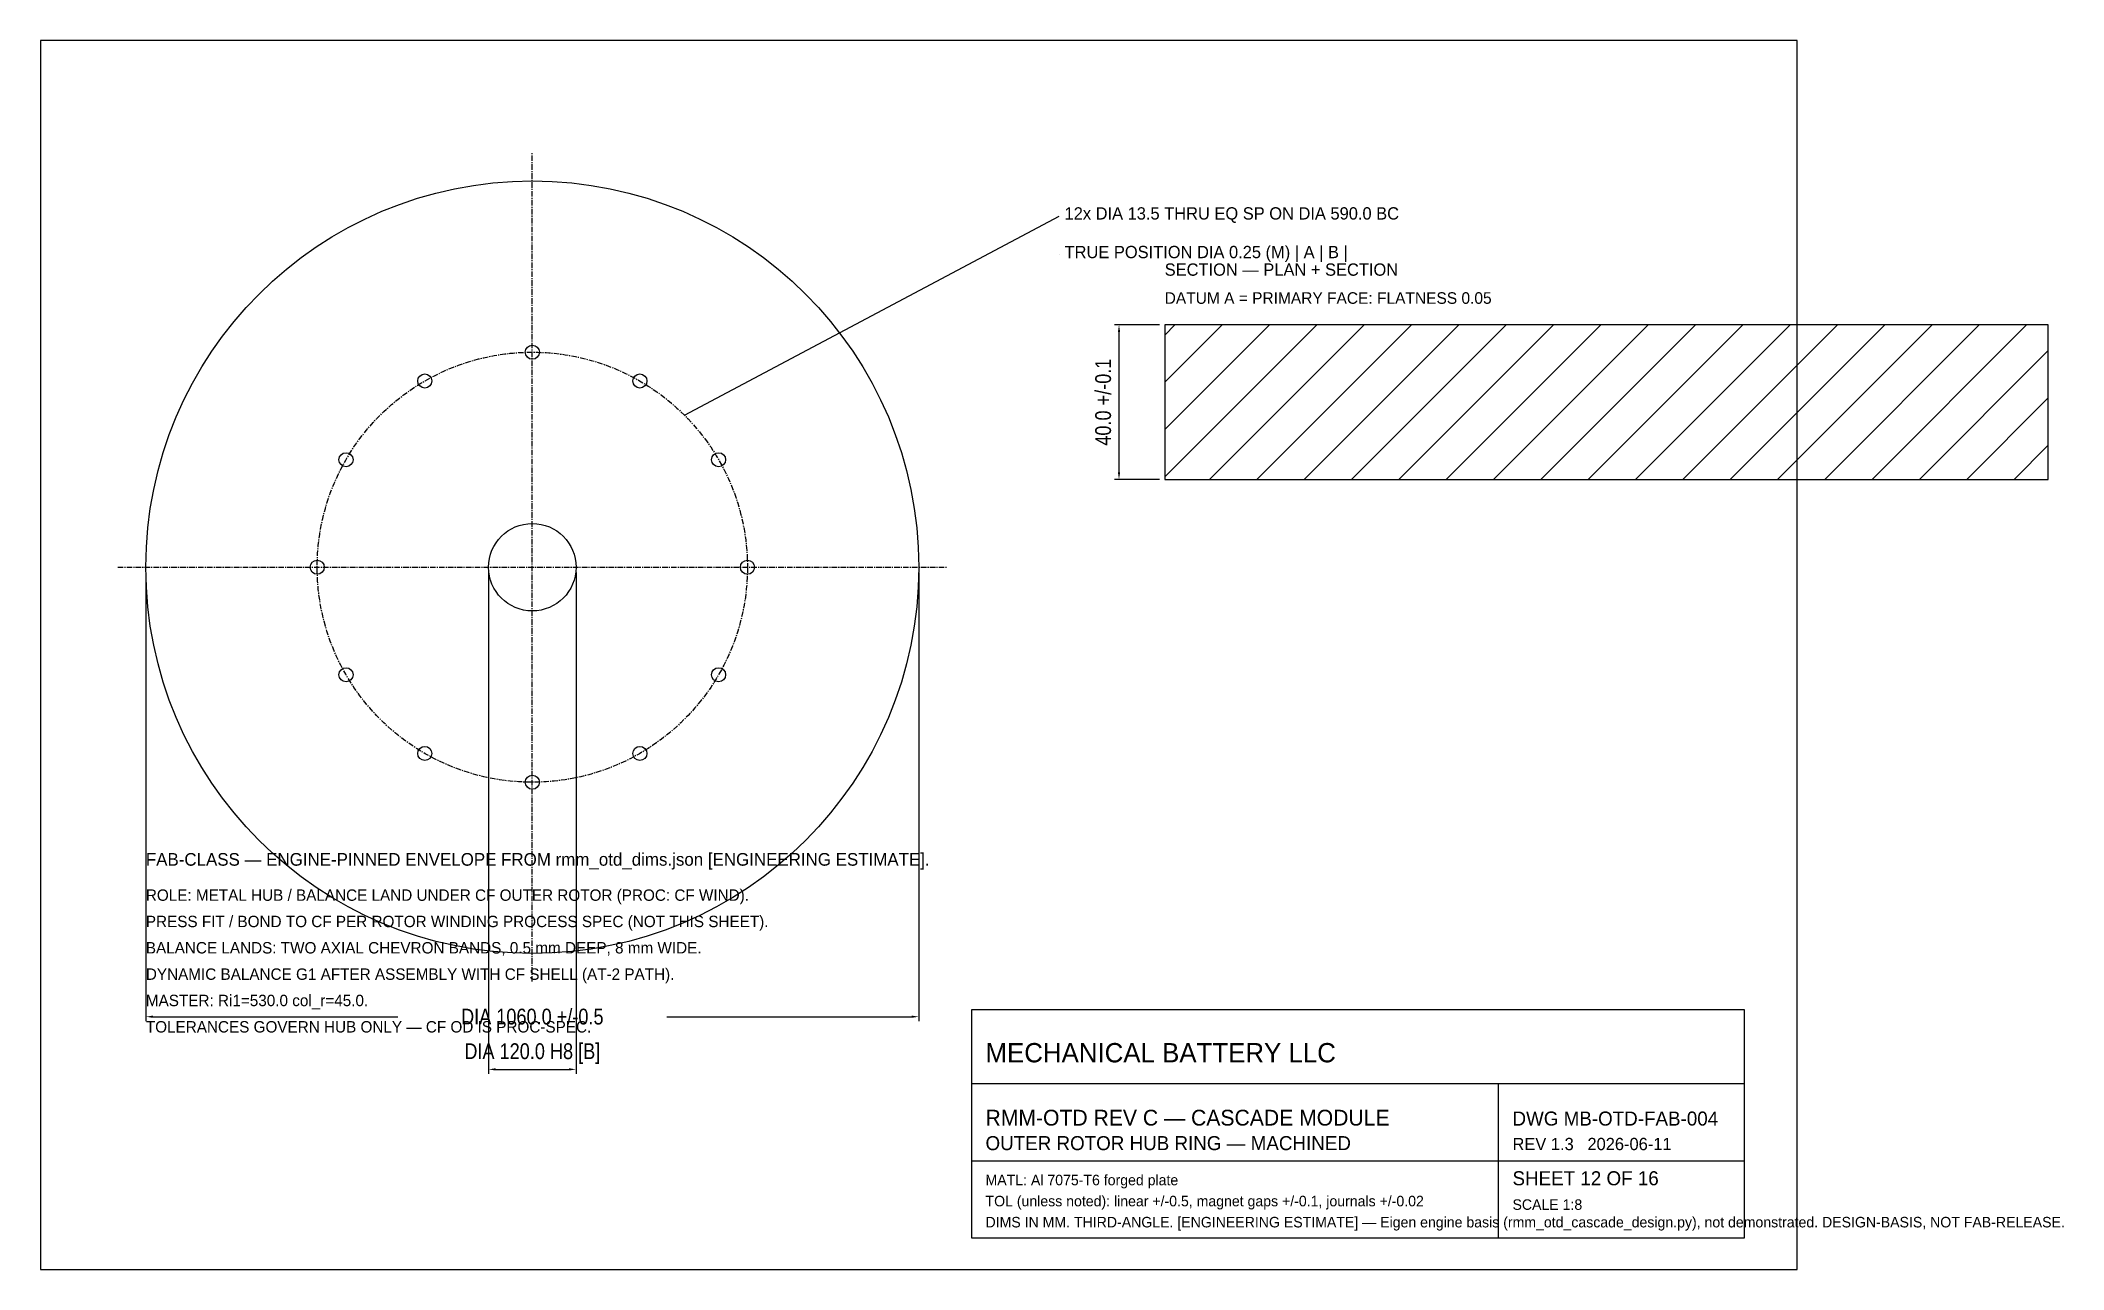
# Model space of a CAD drawing. Header units: millimetres. Extents: x 0 to 1152, y 0 to 700.
import ezdxf

# ---------------------------------------------------------------- set-up
doc = ezdxf.new("R2010")
doc.units = ezdxf.units.MM
doc.linetypes.add('CENTER', pattern=[5.08, 3.175, -0.635, 0.635, -0.635])
for name, color, linetype in [('CENTER', 1, 'CENTER'), ('DIM', 3, 'CONTINUOUS'), ('NOTE', 2, 'CONTINUOUS')]:
    doc.layers.add(name, color=color, linetype=linetype)
for name, color, linetype, true_color in [('HATCH', 8, 'CONTINUOUS', 0x6e6e6e), ('OUTLINE', 7, 'CONTINUOUS', 0x000000), ('TEXT', 7, 'CONTINUOUS', 0x000000), ('TITLE', 7, 'CONTINUOUS', 0x000000)]:
    doc.layers.add(name, color=color, linetype=linetype, true_color=true_color)
doc.styles.add('OpenSansCondensed-Light', font='OpenSansCondensed-Light.ttf')
doc.dimstyles.new('MB', dxfattribs={"dimtxt": 9, "dimasz": 4, "dimexe": 2.5, "dimexo": 3, "dimgap": 2, "dimtad": 1, "dimdec": 1, "dimcen": 2.5, "dimazin": 3, "dimtfac": 1, "dimtmove": 0, "dimatfit": 3})

# ---------------------------------------------------------------- blocks, each defined once
blk = doc.blocks.new('_CLOSEDFILLED')
at = {"color": 0, "linetype": 'BYBLOCK'}
blk.add_solid([(-1, 0.16), (0, 0), (-1, -0.16)], dxfattribs=at)
blk = doc.blocks.new('*D1')
for p, q in [((60, 397), (60, 141.5)), ((500, 397), (500, 141.5)), ((64, 144), (203.5, 144)), ((356.5, 144), (496, 144))]:
    blk.add_line(p, q)
at = {"layer": 'Defpoints'}
for p in [(60, 400), (500, 400), (60, 144)]:
    blk.add_point(p, dxfattribs=at)
at = {"layer": 'DIM', "xscale": 4, "yscale": 4, "rotation": 180}
blk.add_blockref('_CLOSEDFILLED', (60, 144), dxfattribs=at)
at = {"layer": 'DIM', "xscale": 4, "yscale": 4}
blk.add_blockref('_CLOSEDFILLED', (500, 144), dxfattribs=at)
at = {"layer": 'DIM', "insert": (280, 144), "char_height": 9, "attachment_point": 5, "style": 'OpenSansCondensed-Light'}
blk.add_mtext('DIA 1060.0 +/-0.5', dxfattribs=at)

msp = doc.modelspace()

# ---------------------------------------------------------------- hatches: boundary and pattern name
at = {"layer": 'HATCH'}
h = msp.add_hatch(dxfattribs=at)
h.set_pattern_fill('ANSI31', scale=6)
h.paths.add_polyline_path([(640, 450), (1143, 450), (1143, 538), (640, 538)])

# ---------------------------------------------------------------- linework, layer by layer
at = {"layer": 'CENTER'}
for p, q in [((280, 164), (280, 636)), ((44, 400), (516, 400))]:
    msp.add_line(p, q, dxfattribs=at)
msp.add_circle((280, 400), 122.45, dxfattribs=at)
at = {"layer": 'DIM'}
for p, q in [((366.57, 486.57), (580, 600)), ((580, 578), (580, 578))]:
    msp.add_line(p, q, dxfattribs=at)
at = {"layer": 'OUTLINE'}
msp.add_lwpolyline([(640, 450), (1143, 450), (1143, 538), (640, 538)], close=True, dxfattribs=at)
for centre, radius in [((280, 400), 220), ((280, 522.45), 4), ((218.77, 506.05), 4), ((341.23, 506.05), 4), ((173.95, 461.23), 4), ((386.05, 461.23), 4), ((280, 400), 24.91), ((157.55, 400), 4), ((402.45, 400), 4), ((173.95, 338.77), 4), ((386.05, 338.77), 4), ((218.77, 293.95), 4), ((341.23, 293.95), 4), ((280, 277.55), 4)]:
    msp.add_circle(centre, radius, dxfattribs=at)
at = {"layer": 'TITLE'}
for p, q in [((530, 106), (970, 106)), ((830, 18), (830, 106)), ((530, 62), (970, 62))]:
    msp.add_line(p, q, dxfattribs=at)
for points in [[(0, 0), (1000, 0), (1000, 700), (0, 700)], [(530, 18), (970, 18), (970, 148), (530, 148)]]:
    msp.add_lwpolyline(points, close=True, dxfattribs=at)

# ---------------------------------------------------------------- texts
at = {"layer": 'NOTE'}
for s, height, p in [('12x DIA 13.5 THRU EQ SP ON DIA 590.0 BC', 7, (583, 598)), ('TRUE POSITION DIA 0.25 (M) | A | B |', 7, (583, 576)), ('DATUM A = PRIMARY FACE: FLATNESS 0.05', 6.6, (640, 550)), ('ROLE: METAL HUB / BALANCE LAND UNDER CF OUTER ROTOR (PROC: CF WIND).', 6.5, (60, 210)), ('PRESS FIT / BOND TO CF PER ROTOR WINDING PROCESS SPEC (NOT THIS SHEET).', 6.5, (60, 195)), ('BALANCE LANDS: TWO AXIAL CHEVRON BANDS, 0.5 mm DEEP, 8 mm WIDE.', 6.5, (60, 180)), ('DYNAMIC BALANCE G1 AFTER ASSEMBLY WITH CF SHELL (AT-2 PATH).', 6.5, (60, 165)), ('MASTER: Ri1=530.0 col_r=45.0.', 6.5, (60, 150)), ('TOLERANCES GOVERN HUB ONLY — CF OD IS PROC-SPEC.', 6.5, (60, 135)), ('DIMS IN MM. THIRD-ANGLE. [ENGINEERING ESTIMATE] — Eigen engine basis (rmm_otd_cascade_design.py), not demonstrated. DESIGN-BASIS, NOT FAB-RELEASE.', 6, (538, 24))]:
    msp.add_text(s, height=height, dxfattribs=at).set_placement(p)
at = {"layer": 'TEXT'}
for s, height, p in [('OUTER ROTOR HUB RING — MACHINED', 8, (538, 68)), ('REV 1.3   2026-06-11', 7, (838, 68)), ('MATL: Al 7075-T6 forged plate', 6, (538, 48)), ('TOL (unless noted): linear +/-0.5, magnet gaps +/-0.1, journals +/-0.02', 6, (538, 36)), ('SCALE 1:8', 6, (838, 34))]:
    msp.add_text(s, height=height, dxfattribs=at).set_placement(p)
at = {"layer": 'TITLE'}
for s, height, p in [('SECTION — PLAN + SECTION', 7, (640, 566)), ('FAB-CLASS — ENGINE-PINNED ENVELOPE FROM rmm_otd_dims.json [ENGINEERING ESTIMATE].', 7.2, (60, 230)), ('MECHANICAL BATTERY LLC', 11, (538, 118)), ('RMM-OTD REV C — CASCADE MODULE', 9, (538, 82)), ('DWG MB-OTD-FAB-004', 8, (838, 82)), ('SHEET 12 OF 16', 8, (838, 48))]:
    msp.add_text(s, height=height, dxfattribs=at).set_placement(p)

# ---------------------------------------------------------------- dimensions: what is measured, and where the dimension line sits
at = {"layer": 'DIM'}
msp.add_linear_dim(base=(614, 450), p1=(640, 450), p2=(640, 538), angle=90, text='40.0 +/-0.1', dimstyle='MB', dxfattribs=at).render()
dim = msp.add_linear_dim(base=(60, 144), p1=(60, 400), p2=(500, 400), text='DIA 1060.0 +/-0.5', dimstyle='MB', dxfattribs=at)
dim.commit()
dim.dimension.update_dxf_attribs({"geometry": '*D1', "text_midpoint": (280, 144)})
msp.add_linear_dim(base=(255.09, 114), p1=(255.09, 400), p2=(304.91, 400), text='DIA 120.0 H8 [B]', dimstyle='MB', dxfattribs=at).render()

doc.saveas('drawing.dxf')
